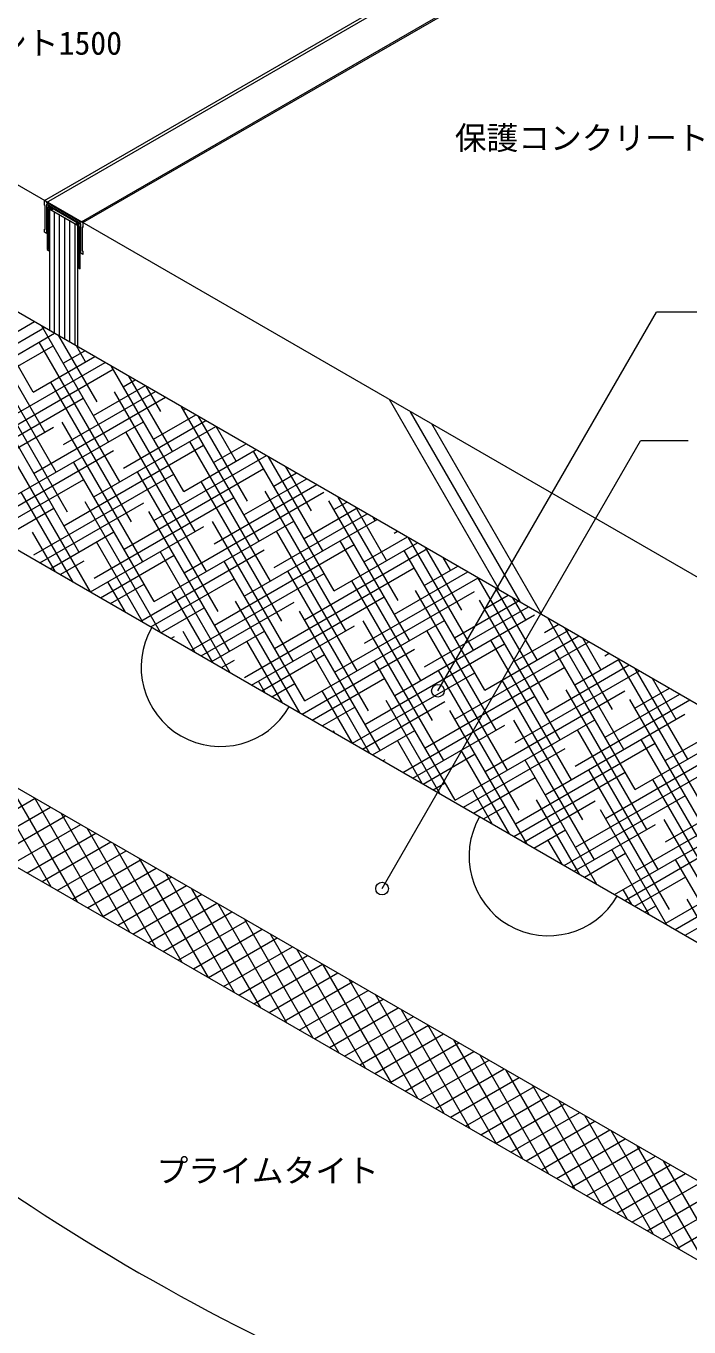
# Model space of a CAD drawing. Units: millimetres, scale not verified. Extents: x -1380 to 1380, y -955 to 955.
# Drawn here: x 558 to 976, y -540 to 280 of the extents above; entities that cross this region are included whole.
import ezdxf
from ezdxf.enums import TextEntityAlignment as Align

# ---------------------------------------------------------------- set-up
doc = ezdxf.new("R2010")
doc.units = ezdxf.units.MM
doc.header["$LTSCALE"] = 3
for name, color, linetype, lineweight in [('0-0_0', 7, 'Continuous', 18), ('0-1_HATCH', 9, 'Continuous', 18), ('0-2_KUTAI', 3, 'Continuous', 18), ('0-3_BOUSUI', 1, 'Continuous', 18), ('0-4_MOJI', 7, 'Continuous', 18), ('0-6_COLOR', 9, 'Continuous', 18)]:
    doc.layers.add(name, color=color, linetype=linetype, lineweight=lineweight)
doc.styles.add('ＭＳ ゴシック', font='')
doc.styles.get('ＭＳ ゴシック').set_extended_font_data('MS Gothic')

msp = doc.modelspace()

# ---------------------------------------------------------------- linework, layer by layer
at = {"layer": '0-0_0'}
msp.add_line((162.593, 175.041), (1380.024, -527.843), dxfattribs=at)
at = {"layer": '0-1_HATCH'}
for p, q in [((562.57, 49.253), (523.719, 116.545)), ((569.771, 24.081), (518.971, 112.069)), ((543.52, 82.248), (563.321, 93.68)), ((609.967, 17.959), (567.713, 91.145)), ((505.876, 45.85), (576.021, 86.348)), ((524.698, 64.049), (569.671, 90.014)), ((576.972, -1.091), (526.172, 86.897)), ((602.766, 43.131), (578.712, 84.795)), ((487.054, 27.651), (575.042, 78.451)), ((617.168, -7.213), (566.368, 80.775)), ((581.392, 67.452), (595.071, 75.35)), ((595.566, 68.303), (589.71, 78.445)), ((543.748, 31.053), (607.771, 68.017)), ((562.57, 49.253), (601.421, 71.683)), ((657.364, -13.335), (611.707, 65.745)), ((524.926, 12.854), (612.914, 63.654)), ((584.172, -26.263), (533.372, 61.725)), ((650.164, 11.837), (622.706, 59.395)), ((624.369, -32.385), (573.569, 55.603)), ((581.62, 16.257), (639.521, 49.686)), ((600.442, 34.456), (633.171, 53.353)), ((664.565, -38.508), (613.765, 49.481)), ((619.264, 52.656), (626.821, 57.019)), ((642.963, 37.009), (633.704, 53.045)), ((506.104, -5.345), (594.092, 45.455)), ((562.798, -1.942), (645.871, 46.02)), ((591.373, -51.435), (540.573, 36.553)), ((638.314, 19.66), (664.921, 35.022)), ((704.761, -44.63), (655.701, 40.345)), ((657.136, 37.859), (658.571, 38.688)), ((697.561, -19.458), (666.7, 33.995)), ((496.917, -17.981), (575.27, 27.256)), ((543.976, -20.141), (631.964, 30.659)), ((631.569, -57.558), (580.769, 30.431)), ((600.67, -16.738), (677.621, 27.689)), ((619.492, 1.461), (671.271, 31.355)), ((690.36, 5.715), (677.698, 27.645)), ((671.766, -63.68), (620.966, 24.309)), ((711.962, -69.802), (661.162, 18.187)), ((676.186, 4.864), (696.671, 16.691)), ((528.667, -36.312), (613.142, 12.459)), ((598.574, -76.608), (547.774, 11.381)), ((581.848, -34.938), (669.836, 15.862)), ((638.542, -31.535), (709.371, 9.358)), ((657.364, -13.335), (703.021, 13.025)), ((752.158, -75.924), (701.358, 12.065)), ((744.958, -50.752), (710.694, 8.595)), ((638.77, -82.73), (587.97, 5.259)), ((619.72, -49.734), (707.708, 1.066)), ((737.757, -25.58), (721.693, 2.245)), ((535.017, -39.978), (594.32, -5.74)), ((563.026, -53.137), (651.014, -2.337)), ((678.966, -88.852), (628.166, -0.863)), ((719.163, -94.974), (668.363, -6.985)), ((695.236, -28.132), (734.771, -5.306)), ((714.058, -9.933), (728.421, -1.64)), ((587.632, -70.355), (554.975, -13.791)), ((657.592, -64.53), (745.58, -13.73)), ((676.414, -46.331), (741.121, -8.972)), ((759.359, -101.096), (708.559, -13.108)), ((541.367, -43.645), (575.498, -23.939)), ((566.767, -58.309), (632.192, -20.536)), ((642.624, -102.105), (595.171, -19.913)), ((600.898, -67.933), (688.886, -17.133)), ((733.108, -42.928), (766.521, -23.637)), ((799.555, -107.218), (748.755, -19.23)), ((751.93, -24.729), (760.171, -19.971)), ((792.355, -82.046), (754.688, -16.805)), ((785.154, -56.874), (765.687, -23.155)), ((686.167, -114.024), (635.367, -26.035)), ((638.77, -82.73), (726.758, -31.93)), ((726.364, -120.146), (675.564, -32.158)), ((695.464, -79.327), (779.221, -30.969)), ((714.286, -61.127), (772.871, -27.303)), ((777.953, -31.702), (776.685, -29.505)), ((576.633, -64.005), (562.175, -38.963)), ((573.117, -61.975), (613.37, -38.735)), ((598.517, -76.64), (670.064, -35.333)), ((766.56, -126.268), (715.76, -38.28)), ((789.802, -39.525), (791.921, -38.302)), ((631.626, -95.755), (602.372, -45.085)), ((676.642, -97.526), (764.63, -46.726)), ((752.158, -75.924), (804.621, -45.634)), ((806.756, -132.39), (755.956, -44.402)), ((770.98, -57.724), (798.271, -41.968)), ((839.752, -113.34), (798.682, -42.205)), ((832.551, -88.168), (809.681, -48.555)), ((579.467, -65.642), (594.548, -56.935)), ((604.867, -80.306), (651.242, -53.532)), ((630.267, -94.971), (707.936, -50.129)), ((686.618, -127.505), (642.568, -51.208)), ((733.564, -145.318), (682.764, -57.33)), ((733.336, -94.123), (810.971, -49.3)), ((846.952, -138.512), (796.152, -50.524)), ((825.35, -62.996), (820.679, -54.905)), ((662.017, -113.302), (745.808, -64.925)), ((714.514, -112.322), (802.502, -61.522)), ((773.761, -151.44), (722.961, -63.452)), ((790.03, -90.72), (836.371, -63.965)), ((808.852, -72.521), (830.021, -60.299)), ((620.627, -89.405), (609.572, -70.258)), ((611.217, -83.972), (632.42, -71.731)), ((636.617, -98.637), (689.114, -68.328)), ((813.957, -157.562), (763.157, -69.574)), ((771.208, -108.919), (842.721, -67.631)), ((887.149, -144.634), (842.676, -67.605)), ((675.62, -121.155), (649.769, -76.38)), ((695.692, -130.521), (783.68, -79.721)), ((752.386, -127.118), (840.374, -76.318)), ((854.153, -163.684), (803.353, -75.696)), ((894.349, -169.806), (843.549, -81.818)), ((846.724, -87.317), (861.771, -78.63)), ((879.948, -119.462), (853.675, -73.955)), ((872.747, -94.29), (864.673, -80.305)), ((642.967, -102.303), (670.292, -86.527)), ((668.367, -116.968), (726.986, -83.124)), ((730.613, -152.905), (689.965, -82.502)), ((780.961, -176.612), (730.161, -88.624)), ((809.08, -123.716), (874.471, -85.962)), ((827.902, -105.516), (868.121, -82.296)), ((700.117, -135.299), (764.858, -97.921)), ((733.564, -145.318), (821.552, -94.518)), ((821.158, -182.734), (770.358, -94.746)), ((790.258, -141.915), (878.247, -91.115)), ((884.597, -102.113), (893.521, -96.961)), ((934.546, -175.928), (886.67, -93.005)), ((649.317, -105.969), (651.47, -104.727)), ((664.621, -114.805), (656.969, -101.552)), ((674.717, -120.634), (708.164, -101.324)), ((861.354, -188.856), (810.554, -100.868)), ((846.952, -138.512), (906.221, -104.293)), ((865.774, -120.313), (899.871, -100.627)), ((927.345, -150.756), (897.669, -99.355)), ((920.144, -125.584), (908.667, -105.705)), ((719.614, -146.555), (697.166, -107.674)), ((731.867, -153.63), (802.73, -112.717)), ((774.607, -178.305), (737.362, -113.796)), ((771.436, -160.114), (859.424, -109.314)), ((828.13, -156.711), (912.571, -107.959)), ((901.55, -194.978), (850.75, -106.99)), ((941.747, -201.1), (890.947, -113.112)), ((681.067, -124.3), (689.342, -119.523)), ((706.467, -138.965), (746.036, -116.12)), ((828.358, -207.906), (777.558, -119.918)), ((884.824, -153.308), (937.971, -122.624)), ((903.647, -135.109), (931.621, -118.958)), ((922.469, -116.91), (925.271, -115.292)), ((981.943, -207.222), (931.143, -119.234)), ((738.217, -157.296), (783.908, -130.916)), ((763.617, -171.961), (840.602, -127.513)), ((809.308, -174.91), (897.297, -124.11)), ((868.555, -214.028), (817.755, -126.04)), ((866.002, -171.507), (944.321, -126.29)), ((974.742, -182.05), (941.663, -124.755)), ((967.541, -156.878), (952.661, -131.105)), ((708.616, -140.205), (704.366, -132.846)), ((712.817, -142.631), (727.214, -134.319)), ((763.608, -171.955), (744.563, -138.968)), ((847.18, -189.707), (935.169, -138.907)), ((908.751, -220.15), (857.951, -132.162)), ((948.947, -226.272), (898.147, -138.284)), ((941.519, -149.905), (963.371, -137.289)), ((769.967, -175.627), (821.78, -145.713)), ((818.601, -203.705), (784.759, -145.09)), ((795.367, -190.292), (878.474, -142.31)), ((903.874, -186.304), (976.071, -144.621)), ((922.697, -168.104), (969.721, -140.955)), ((989.144, -232.394), (938.344, -144.406)), ((744.567, -160.962), (765.086, -149.116)), ((873.593, -235.455), (824.955, -151.212)), ((885.052, -204.503), (973.041, -153.703)), ((776.317, -179.293), (802.958, -163.912)), ((801.717, -193.958), (859.652, -160.509)), ((828.358, -207.906), (916.347, -157.106)), ((915.952, -245.322), (865.152, -157.334)), ((956.148, -251.444), (905.348, -163.456)), ((941.747, -201.1), (1007.821, -162.952)), ((960.569, -182.901), (1001.471, -159.286)), ((752.61, -165.605), (751.764, -164.14)), ((807.602, -197.355), (791.96, -170.262)), ((866.23, -222.702), (954.219, -171.902)), ((922.924, -219.299), (1010.913, -168.499)), ((996.344, -257.566), (945.544, -169.578)), ((808.067, -197.624), (840.83, -178.708)), ((862.595, -229.105), (832.156, -176.384)), ((833.467, -212.289), (897.524, -175.305)), ((573.862, -262.405), (530.561, -187.405)), ((782.667, -182.959), (784.136, -182.111)), ((917.587, -260.855), (872.352, -182.506)), ((904.102, -237.499), (992.091, -186.699)), ((960.797, -234.096), (1045.921, -184.949)), ((839.817, -215.955), (878.702, -193.504)), ((865.217, -230.619), (935.397, -190.101)), ((963.349, -276.616), (912.549, -188.628)), ((1003.545, -282.738), (952.745, -194.75)), ((590.36, -271.93), (547.058, -196.93)), ((814.417, -201.29), (822.008, -196.907)), ((851.596, -222.755), (839.357, -201.556)), ((896.967, -248.95), (973.269, -204.898)), ((941.974, -252.295), (1029.963, -201.495)), ((520.562, -231.633), (563.864, -206.633)), ((530.087, -237.132), (573.389, -212.132)), ((606.858, -281.455), (563.556, -206.455)), ((846.167, -219.621), (859.88, -211.704)), ((871.567, -234.286), (916.574, -208.301)), ((906.589, -254.505), (879.553, -207.678)), ((539.612, -242.631), (582.914, -217.631)), ((623.355, -290.98), (580.054, -215.98)), ((961.582, -286.255), (919.749, -213.8)), ((928.717, -267.281), (1011.141, -219.694)), ((1010.746, -307.91), (959.946, -219.922)), ((549.137, -248.131), (592.439, -223.131)), ((558.662, -253.63), (601.964, -228.63)), ((639.853, -300.505), (596.552, -225.505)), ((877.917, -237.952), (897.752, -226.5)), ((903.317, -252.616), (954.447, -223.097)), ((568.187, -259.129), (611.489, -234.129)), ((656.351, -310.03), (613.05, -235.03)), ((895.59, -248.155), (886.754, -232.85)), ((961.024, -285.29), (1049.013, -234.49)), ((577.712, -264.628), (621.014, -239.628)), ((587.237, -270.128), (630.539, -245.128)), ((672.849, -319.555), (629.547, -244.555)), ((909.667, -256.283), (935.624, -241.296)), ((950.583, -279.905), (926.95, -238.972)), ((935.067, -270.947), (992.319, -237.893)), ((1005.576, -311.655), (967.147, -245.094)), ((596.762, -275.627), (640.064, -250.627)), ((689.346, -329.08), (646.045, -254.08)), ((966.817, -289.278), (1030.191, -252.69)), ((606.287, -281.126), (649.589, -256.126)), ((615.812, -286.625), (659.114, -261.625)), ((916.017, -259.949), (916.802, -259.496)), ((941.417, -274.614), (973.497, -256.093)), ((625.337, -292.125), (668.639, -267.125)), ((705.844, -338.605), (662.543, -263.605)), ((939.585, -273.555), (934.151, -264.144)), ((994.577, -305.305), (974.347, -270.266)), ((634.862, -297.624), (678.164, -272.624)), ((644.387, -303.123), (687.689, -278.123)), ((722.342, -348.13), (679.041, -273.13)), ((947.767, -278.28), (954.674, -274.292)), ((973.167, -292.944), (1011.369, -270.889)), ((653.912, -308.622), (697.214, -283.622)), ((738.84, -357.655), (695.539, -282.655)), ((663.437, -314.122), (706.739, -289.122)), ((672.962, -319.621), (716.264, -294.621)), ((755.338, -367.18), (712.036, -292.18)), ((682.487, -325.12), (725.789, -300.12)), ((771.835, -376.705), (728.534, -301.705)), ((692.012, -330.619), (735.314, -305.619)), ((701.537, -336.119), (744.839, -311.119)), ((788.333, -386.23), (745.032, -311.23)), ((711.062, -341.618), (754.364, -316.618)), ((720.587, -347.117), (763.889, -322.117)), ((730.112, -352.616), (773.414, -327.616)), ((804.831, -395.755), (761.53, -320.755)), ((739.637, -358.116), (782.939, -333.116)), ((821.329, -405.28), (778.027, -330.28)), ((749.162, -363.615), (792.464, -338.615)), ((758.687, -369.114), (801.989, -344.114)), ((837.827, -414.805), (794.525, -339.805)), ((768.212, -374.614), (811.514, -349.614)), ((854.324, -424.33), (811.023, -349.33)), ((777.737, -380.113), (821.039, -355.113)), ((787.262, -385.612), (830.564, -360.612)), ((870.822, -433.855), (827.521, -358.855)), ((796.787, -391.111), (840.089, -366.111)), ((887.32, -443.38), (844.019, -368.38)), ((806.312, -396.611), (849.614, -371.611)), ((815.837, -402.11), (859.139, -377.11)), ((825.362, -407.609), (868.664, -382.609)), ((903.818, -452.905), (860.516, -377.905)), ((834.887, -413.108), (878.189, -388.108)), ((920.315, -462.43), (877.014, -387.43)), ((844.412, -418.608), (887.714, -393.608)), ((853.937, -424.107), (897.239, -399.107)), ((936.813, -471.955), (893.512, -396.955)), ((863.462, -429.606), (906.764, -404.606)), ((953.311, -481.48), (910.01, -406.48)), ((872.987, -435.105), (916.289, -410.105)), ((882.512, -440.605), (925.814, -415.605)), ((969.809, -491.005), (926.508, -416.005)), ((892.037, -446.104), (935.339, -421.104)), ((986.307, -500.53), (943.005, -425.53)), ((901.562, -451.603), (944.864, -426.603)), ((911.087, -457.102), (954.389, -432.102)), ((920.612, -462.602), (963.914, -437.602)), ((1002.804, -510.055), (959.503, -435.055)), ((930.137, -468.101), (973.439, -443.101)), ((939.662, -473.6), (982.964, -448.6)), ((949.187, -479.099), (992.489, -454.099)), ((958.712, -484.599), (1002.014, -459.599)), ((968.237, -490.098), (1011.539, -465.098))]:
    msp.add_line(p, q, dxfattribs=at)
at = {"layer": '0-2_KUTAI'}
for p, q in [((569.625, 170.041), (1380.024, 637.925)), ((570.924, 168.791), (1380.024, 635.925)), ((593.008, 156.541), (1380.024, 610.925)), ((593.874, 156.041), (1380.024, 609.925)), ((309.817, 320.041), (1380.024, -297.843)), ((572.223, 165.541), (573.089, 166.041)), ((573.955, 164.541), (574.821, 165.041)), ((573.955, 164.041), (575.254, 164.791)), ((575.873, 86.434), (575.873, 162.934)), ((579.12, 84.559), (579.12, 161.059)), ((582.368, 82.684), (582.368, 159.184)), ((585.615, 80.809), (585.615, 157.309)), ((589.544, 155.541), (590.41, 156.041)), ((572.223, 153.541), (573.089, 154.041)), ((572.223, 152.541), (573.089, 153.041)), ((572.656, 153.291), (573.089, 153.541)), ((588.863, 78.934), (588.863, 155.434)), ((572.223, 139.541), (573.089, 140.041)), ((572.656, 139.291), (573.089, 139.541)), ((590.843, 142.791), (591.276, 143.041)), ((572.223, 138.541), (573.089, 139.041)), ((572.223, 138.541), (573.089, 138.041)), ((591.276, 127.541), (590.41, 128.041)), ((590.843, 128.791), (591.276, 129.041))]:
    msp.add_line(p, q, dxfattribs=at)
for points in [[(309.817, 320.041), (309.817, 260.041), (361.779, 230.041), (361.779, 210.041), (1380.024, -377.843)], [(573.089, 88.041), (573.089, 164.541), (590.41, 154.541), (590.41, 78.041)]]:
    msp.add_lwpolyline(points, dxfattribs=at)
for points in [[(570.058, 151.791), (570.058, 166.791), (569.625, 167.041), (569.625, 170.041), (570.491, 169.541), (570.924, 168.791), (592.575, 156.291), (593.008, 156.541), (593.874, 156.041), (593.874, 153.041), (593.441, 153.291), (593.441, 138.291), (593.874, 138.041), (593.874, 136.041), (592.575, 136.791), (592.575, 155.291), (570.924, 167.791), (570.924, 149.291), (569.625, 150.041), (569.625, 152.041)], [(591.276, 154.041), (591.276, 142.541), (590.843, 142.791), (591.276, 141.541), (591.276, 128.541), (590.843, 128.791), (591.276, 127.541), (592.142, 127.041), (592.142, 153.541), (592.575, 153.291), (592.575, 155.291), (570.924, 167.791), (570.924, 165.791), (571.357, 165.541), (571.357, 139.041), (572.223, 138.541), (572.656, 139.291), (572.223, 139.541), (572.223, 152.541), (572.656, 153.291), (572.223, 153.541), (572.223, 165.041), (573.955, 164.041), (573.955, 164.541), (572.223, 165.541), (572.223, 166.541), (591.276, 155.541), (591.276, 154.541), (589.544, 155.541), (589.544, 155.041)]]:
    msp.add_lwpolyline(points, close=True, dxfattribs=at)
at = {"layer": '0-3_BOUSUI'}
for p, q in [((32.689, 100.041), (1380.024, -677.843)), ((32.689, 50.041), (1380.024, -727.843))]:
    msp.add_line(p, q, dxfattribs=at)
for centre, radius, start, end in [((680.48, -123.961), 50, 150, 330), ((887.016, -243.205), 50, 150, 330), ((1348.629, 740.659), 1438.94, 233.63938, 246.36062)]:
    msp.add_arc(centre, radius, start, end, dxfattribs=at)
at = {"layer": '0-4_MOJI'}
for p, q in [((817.396, -138.907), (955.112, 99.623)), ((985.112, 99.623), (955.112, 99.623)), ((782.259, -263.479), (945.112, 18.591)), ((975.112, 18.591), (945.112, 18.591))]:
    msp.add_line(p, q, dxfattribs=at)
for centre in [(817.396, -138.907), (782.259, -263.479)]:
    msp.add_circle(centre, 4, dxfattribs=at)
at = {"layer": '0-6_COLOR'}
for p, q in [((856.171, -75.397), (786.889, 44.603)), ((869.49, -83.086), (800.208, 36.914)), ((882.81, -90.776), (813.528, 29.224))]:
    msp.add_line(p, q, dxfattribs=at)

# ---------------------------------------------------------------- texts
at = {"layer": '0-4_MOJI', "style": 'ＭＳ ゴシック'}
for s, p in [('RBキャント1500', (478.646, 257.449)), ('保護コンクリート', (828.028, 197.693)), ('プライムタイト', (640.25, -452.937))]:
    msp.add_text(s, height=14.66, dxfattribs=at).set_placement(p, align=Align.BOTTOM_LEFT)

doc.saveas('drawing.dxf')
